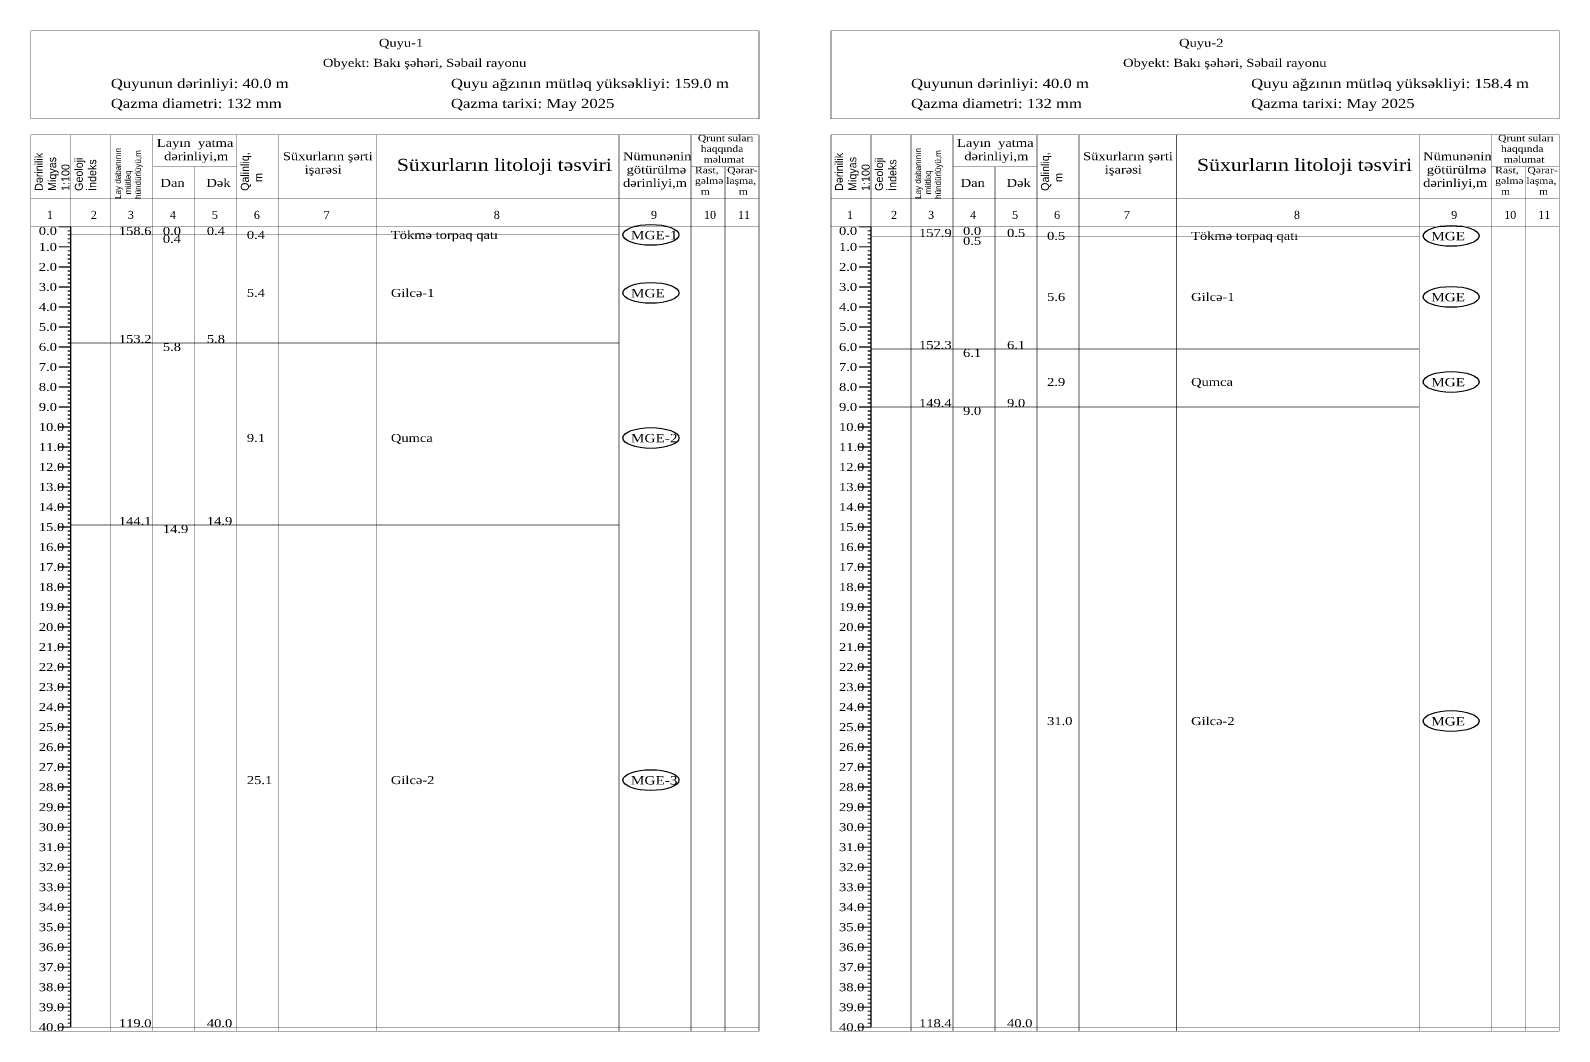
# Model space of a CAD drawing. Header units: metres. Extents: x -10 to 4772, y -44 to 349.
# Drawn here: x -10.1 to 372.1, y 98.9 to 349.1 of the extents above; entities that cross this region are included whole.
import ezdxf

# ---------------------------------------------------------------- set-up
doc = ezdxf.new("R2010")
doc.units = ezdxf.units.M
doc.layers.add('Default', color=7, linetype='Continuous')
doc.layers.add('MyLayer', color=7, linetype='Continuous')
doc.styles.add('Times New Roman', font='Times New Roman')
doc.styles.add('Times New Roman_Bold', font='Times New Roman', dxfattribs={"width": 1.2})

msp = doc.modelspace()

# ---------------------------------------------------------------- linework, layer by layer
at = {"color": 7, "lineweight": 30}
for p, q in [((0, 100), (0, 300)), ((200, 100), (200, 300))]:
    msp.add_line(p, q, dxfattribs=at)
for points in [[(0, 100), (0, 300)], [(200, 100), (200, 300)]]:
    msp.add_lwpolyline(points, dxfattribs=at)
at = {"color": 5}
for centre in [(145, 298), (345, 297.75), (145, 283.5), (345, 282.5), (345, 261.25), (145, 247.25), (345, 176.5), (145, 161.75)]:
    msp.add_ellipse(centre, major_axis=(7, 0), ratio=0.371429, dxfattribs=at)
at = {"layer": 'Default'}
for points, const_width in [([(0, 300), (0, 323)], 0.12), ([(200, 300), (200, 323)], 0.12), ([(-3, 300), (0, 300)], 0.3), ([(-0.8, 299), (0, 299)], 0.3), ([(-0.8, 298), (0, 298)], 0.3), ([(0, 298), (137, 298)], 0.12), ([(197, 300), (200, 300)], 0.3), ([(199.2, 299), (200, 299)], 0.3), ([(199.2, 298), (200, 298)], 0.3), ([(-3, 295), (0, 295)], 0.3), ([(-0.8, 297), (0, 297)], 0.3), ([(-0.8, 296), (0, 296)], 0.3), ([(197, 295), (200, 295)], 0.3), ([(199.2, 297), (200, 297)], 0.3), ([(199.2, 296), (200, 296)], 0.3), ([(200, 297.5), (337, 297.5)], 0.12), ([(-0.8, 294), (0, 294)], 0.3), ([(-0.8, 293), (0, 293)], 0.3), ([(-0.8, 292), (0, 292)], 0.3), ([(-0.8, 291), (0, 291)], 0.3), ([(199.2, 294), (200, 294)], 0.3), ([(199.2, 293), (200, 293)], 0.3), ([(199.2, 292), (200, 292)], 0.3), ([(199.2, 291), (200, 291)], 0.3), ([(-3, 290), (0, 290)], 0.3), ([(-0.8, 289), (0, 289)], 0.3), ([(-0.8, 288), (0, 288)], 0.3), ([(-0.8, 287), (0, 287)], 0.3), ([(197, 290), (200, 290)], 0.3), ([(199.2, 289), (200, 289)], 0.3), ([(199.2, 288), (200, 288)], 0.3), ([(199.2, 287), (200, 287)], 0.3), ([(-3, 285), (0, 285)], 0.3), ([(-0.8, 286), (0, 286)], 0.3), ([(-0.8, 284), (0, 284)], 0.3), ([(-0.8, 283), (0, 283)], 0.3), ([(197, 285), (200, 285)], 0.3), ([(199.2, 286), (200, 286)], 0.3), ([(199.2, 284), (200, 284)], 0.3), ([(199.2, 283), (200, 283)], 0.3), ([(-3, 280), (0, 280)], 0.3), ([(-0.8, 282), (0, 282)], 0.3), ([(-0.8, 281), (0, 281)], 0.3), ([(-0.8, 279), (0, 279)], 0.3), ([(197, 280), (200, 280)], 0.3), ([(199.2, 282), (200, 282)], 0.3), ([(199.2, 281), (200, 281)], 0.3), ([(199.2, 279), (200, 279)], 0.3), ([(-3, 275), (0, 275)], 0.3), ([(-0.8, 278), (0, 278)], 0.3), ([(-0.8, 277), (0, 277)], 0.3), ([(-0.8, 276), (0, 276)], 0.3), ([(197, 275), (200, 275)], 0.3), ([(199.2, 278), (200, 278)], 0.3), ([(199.2, 277), (200, 277)], 0.3), ([(199.2, 276), (200, 276)], 0.3), ([(-0.8, 274), (0, 274)], 0.3), ([(-0.8, 273), (0, 273)], 0.3), ([(-0.8, 272), (0, 272)], 0.3), ([(199.2, 274), (200, 274)], 0.3), ([(199.2, 273), (200, 273)], 0.3), ([(199.2, 272), (200, 272)], 0.3), ([(-3, 270), (0, 270)], 0.3), ([(-0.8, 271), (0, 271)], 0.3), ([(-0.8, 269), (0, 269)], 0.3), ([(-0.8, 268), (0, 268)], 0.3), ([(0, 271), (137, 271)], 0.12), ([(197, 270), (200, 270)], 0.3), ([(199.2, 271), (200, 271)], 0.3), ([(199.2, 269), (200, 269)], 0.3), ([(199.2, 268), (200, 268)], 0.3), ([(200, 269.5), (337, 269.5)], 0.12), ([(-3, 265), (0, 265)], 0.3), ([(-0.8, 267), (0, 267)], 0.3), ([(-0.8, 266), (0, 266)], 0.3), ([(-0.8, 264), (0, 264)], 0.3), ([(197, 265), (200, 265)], 0.3), ([(199.2, 267), (200, 267)], 0.3), ([(199.2, 266), (200, 266)], 0.3), ([(199.2, 264), (200, 264)], 0.3), ([(-3, 260), (0, 260)], 0.3), ([(-0.8, 263), (0, 263)], 0.3), ([(-0.8, 262), (0, 262)], 0.3), ([(-0.8, 261), (0, 261)], 0.3), ([(197, 260), (200, 260)], 0.3), ([(199.2, 263), (200, 263)], 0.3), ([(199.2, 262), (200, 262)], 0.3), ([(199.2, 261), (200, 261)], 0.3), ([(-0.8, 259), (0, 259)], 0.3), ([(-0.8, 258), (0, 258)], 0.3), ([(-0.8, 257), (0, 257)], 0.3), ([(-0.8, 256), (0, 256)], 0.3), ([(199.2, 259), (200, 259)], 0.3), ([(199.2, 258), (200, 258)], 0.3), ([(199.2, 257), (200, 257)], 0.3), ([(199.2, 256), (200, 256)], 0.3), ([(-3, 255), (0, 255)], 0.3), ([(-0.8, 254), (0, 254)], 0.3), ([(-0.8, 253), (0, 253)], 0.3), ([(197, 255), (200, 255)], 0.3), ([(199.2, 254), (200, 254)], 0.3), ([(199.2, 253), (200, 253)], 0.3), ([(200, 255), (337, 255)], 0.12), ([(-3, 250), (0, 250)], 0.3), ([(-0.8, 252), (0, 252)], 0.3), ([(-0.8, 251), (0, 251)], 0.3), ([(-0.8, 249), (0, 249)], 0.3), ([(197, 250), (200, 250)], 0.3), ([(199.2, 252), (200, 252)], 0.3), ([(199.2, 251), (200, 251)], 0.3), ([(199.2, 249), (200, 249)], 0.3), ([(-3, 245), (0, 245)], 0.3), ([(-0.8, 248), (0, 248)], 0.3), ([(-0.8, 247), (0, 247)], 0.3), ([(-0.8, 246), (0, 246)], 0.3), ([(197, 245), (200, 245)], 0.3), ([(199.2, 248), (200, 248)], 0.3), ([(199.2, 247), (200, 247)], 0.3), ([(199.2, 246), (200, 246)], 0.3), ([(-0.8, 244), (0, 244)], 0.3), ([(-0.8, 243), (0, 243)], 0.3), ([(-0.8, 242), (0, 242)], 0.3), ([(-0.8, 241), (0, 241)], 0.3), ([(199.2, 244), (200, 244)], 0.3), ([(199.2, 243), (200, 243)], 0.3), ([(199.2, 242), (200, 242)], 0.3), ([(199.2, 241), (200, 241)], 0.3), ([(-3, 240), (0, 240)], 0.3), ([(-0.8, 239), (0, 239)], 0.3), ([(-0.8, 238), (0, 238)], 0.3), ([(-0.8, 237), (0, 237)], 0.3), ([(197, 240), (200, 240)], 0.3), ([(199.2, 239), (200, 239)], 0.3), ([(199.2, 238), (200, 238)], 0.3), ([(199.2, 237), (200, 237)], 0.3), ([(-3, 235), (0, 235)], 0.3), ([(-0.8, 236), (0, 236)], 0.3), ([(-0.8, 234), (0, 234)], 0.3), ([(-0.8, 233), (0, 233)], 0.3), ([(197, 235), (200, 235)], 0.3), ([(199.2, 236), (200, 236)], 0.3), ([(199.2, 234), (200, 234)], 0.3), ([(199.2, 233), (200, 233)], 0.3), ([(-3, 230), (0, 230)], 0.3), ([(-0.8, 232), (0, 232)], 0.3), ([(-0.8, 231), (0, 231)], 0.3), ([(197, 230), (200, 230)], 0.3), ([(199.2, 232), (200, 232)], 0.3), ([(199.2, 231), (200, 231)], 0.3), ([(-0.8, 229), (0, 229)], 0.3), ([(-0.8, 228), (0, 228)], 0.3), ([(-0.8, 227), (0, 227)], 0.3), ([(-0.8, 226), (0, 226)], 0.3), ([(0, 225.5), (137, 225.5)], 0.12), ([(199.2, 229), (200, 229)], 0.3), ([(199.2, 228), (200, 228)], 0.3), ([(199.2, 227), (200, 227)], 0.3), ([(199.2, 226), (200, 226)], 0.3), ([(-3, 225), (0, 225)], 0.3), ([(-0.8, 224), (0, 224)], 0.3), ([(-0.8, 223), (0, 223)], 0.3), ([(-0.8, 222), (0, 222)], 0.3), ([(197, 225), (200, 225)], 0.3), ([(199.2, 224), (200, 224)], 0.3), ([(199.2, 223), (200, 223)], 0.3), ([(199.2, 222), (200, 222)], 0.3), ([(-3, 220), (0, 220)], 0.3), ([(-0.8, 221), (0, 221)], 0.3), ([(-0.8, 219), (0, 219)], 0.3), ([(-0.8, 218), (0, 218)], 0.3), ([(197, 220), (200, 220)], 0.3), ([(199.2, 221), (200, 221)], 0.3), ([(199.2, 219), (200, 219)], 0.3), ([(199.2, 218), (200, 218)], 0.3), ([(-3, 215), (0, 215)], 0.3), ([(-0.8, 217), (0, 217)], 0.3), ([(-0.8, 216), (0, 216)], 0.3), ([(-0.8, 214), (0, 214)], 0.3), ([(197, 215), (200, 215)], 0.3), ([(199.2, 217), (200, 217)], 0.3), ([(199.2, 216), (200, 216)], 0.3), ([(199.2, 214), (200, 214)], 0.3), ([(-0.8, 213), (0, 213)], 0.3), ([(-0.8, 212), (0, 212)], 0.3), ([(-0.8, 211), (0, 211)], 0.3), ([(199.2, 213), (200, 213)], 0.3), ([(199.2, 212), (200, 212)], 0.3), ([(199.2, 211), (200, 211)], 0.3), ([(-3, 210), (0, 210)], 0.3), ([(-0.8, 209), (0, 209)], 0.3), ([(-0.8, 208), (0, 208)], 0.3), ([(-0.8, 207), (0, 207)], 0.3), ([(197, 210), (200, 210)], 0.3), ([(199.2, 209), (200, 209)], 0.3), ([(199.2, 208), (200, 208)], 0.3), ([(199.2, 207), (200, 207)], 0.3), ([(-3, 205), (0, 205)], 0.3), ([(-0.8, 206), (0, 206)], 0.3), ([(-0.8, 204), (0, 204)], 0.3), ([(-0.8, 203), (0, 203)], 0.3), ([(197, 205), (200, 205)], 0.3), ([(199.2, 206), (200, 206)], 0.3), ([(199.2, 204), (200, 204)], 0.3), ([(199.2, 203), (200, 203)], 0.3), ([(-3, 200), (0, 200)], 0.3), ([(-0.8, 202), (0, 202)], 0.3), ([(-0.8, 201), (0, 201)], 0.3), ([(-0.8, 199), (0, 199)], 0.3), ([(197, 200), (200, 200)], 0.3), ([(199.2, 202), (200, 202)], 0.3), ([(199.2, 201), (200, 201)], 0.3), ([(199.2, 199), (200, 199)], 0.3), ([(-3, 195), (0, 195)], 0.3), ([(-0.8, 198), (0, 198)], 0.3), ([(-0.8, 197), (0, 197)], 0.3), ([(-0.8, 196), (0, 196)], 0.3), ([(197, 195), (200, 195)], 0.3), ([(199.2, 198), (200, 198)], 0.3), ([(199.2, 197), (200, 197)], 0.3), ([(199.2, 196), (200, 196)], 0.3), ([(-0.8, 194), (0, 194)], 0.3), ([(-0.8, 193), (0, 193)], 0.3), ([(-0.8, 192), (0, 192)], 0.3), ([(-0.8, 191), (0, 191)], 0.3), ([(199.2, 194), (200, 194)], 0.3), ([(199.2, 193), (200, 193)], 0.3), ([(199.2, 192), (200, 192)], 0.3), ([(199.2, 191), (200, 191)], 0.3), ([(-3, 190), (0, 190)], 0.3), ([(-0.8, 189), (0, 189)], 0.3), ([(-0.8, 188), (0, 188)], 0.3), ([(197, 190), (200, 190)], 0.3), ([(199.2, 189), (200, 189)], 0.3), ([(199.2, 188), (200, 188)], 0.3), ([(-3, 185), (0, 185)], 0.3), ([(-0.8, 187), (0, 187)], 0.3), ([(-0.8, 186), (0, 186)], 0.3), ([(-0.8, 184), (0, 184)], 0.3), ([(197, 185), (200, 185)], 0.3), ([(199.2, 187), (200, 187)], 0.3), ([(199.2, 186), (200, 186)], 0.3), ([(199.2, 184), (200, 184)], 0.3), ([(-3, 180), (0, 180)], 0.3), ([(-0.8, 183), (0, 183)], 0.3), ([(-0.8, 182), (0, 182)], 0.3), ([(-0.8, 181), (0, 181)], 0.3), ([(197, 180), (200, 180)], 0.3), ([(199.2, 183), (200, 183)], 0.3), ([(199.2, 182), (200, 182)], 0.3), ([(199.2, 181), (200, 181)], 0.3), ([(-0.8, 179), (0, 179)], 0.3), ([(-0.8, 178), (0, 178)], 0.3), ([(-0.8, 177), (0, 177)], 0.3), ([(-0.8, 176), (0, 176)], 0.3), ([(199.2, 179), (200, 179)], 0.3), ([(199.2, 178), (200, 178)], 0.3), ([(199.2, 177), (200, 177)], 0.3), ([(199.2, 176), (200, 176)], 0.3), ([(-3, 175), (0, 175)], 0.3), ([(-0.8, 174), (0, 174)], 0.3), ([(-0.8, 173), (0, 173)], 0.3), ([(-0.8, 172), (0, 172)], 0.3), ([(197, 175), (200, 175)], 0.3), ([(199.2, 174), (200, 174)], 0.3), ([(199.2, 173), (200, 173)], 0.3), ([(199.2, 172), (200, 172)], 0.3), ([(-3, 170), (0, 170)], 0.3), ([(-0.8, 171), (0, 171)], 0.3), ([(-0.8, 169), (0, 169)], 0.3), ([(-0.8, 168), (0, 168)], 0.3), ([(197, 170), (200, 170)], 0.3), ([(199.2, 171), (200, 171)], 0.3), ([(199.2, 169), (200, 169)], 0.3), ([(199.2, 168), (200, 168)], 0.3), ([(-3, 165), (0, 165)], 0.3), ([(-0.8, 167), (0, 167)], 0.3), ([(-0.8, 166), (0, 166)], 0.3), ([(197, 165), (200, 165)], 0.3), ([(199.2, 167), (200, 167)], 0.3), ([(199.2, 166), (200, 166)], 0.3), ([(-0.8, 164), (0, 164)], 0.3), ([(-0.8, 163), (0, 163)], 0.3), ([(-0.8, 162), (0, 162)], 0.3), ([(-0.8, 161), (0, 161)], 0.3), ([(199.2, 164), (200, 164)], 0.3), ([(199.2, 163), (200, 163)], 0.3), ([(199.2, 162), (200, 162)], 0.3), ([(199.2, 161), (200, 161)], 0.3), ([(-3, 160), (0, 160)], 0.3), ([(-0.8, 159), (0, 159)], 0.3), ([(-0.8, 158), (0, 158)], 0.3), ([(-0.8, 157), (0, 157)], 0.3), ([(197, 160), (200, 160)], 0.3), ([(199.2, 159), (200, 159)], 0.3), ([(199.2, 158), (200, 158)], 0.3), ([(199.2, 157), (200, 157)], 0.3), ([(-3, 155), (0, 155)], 0.3), ([(-0.8, 156), (0, 156)], 0.3), ([(-0.8, 154), (0, 154)], 0.3), ([(-0.8, 153), (0, 153)], 0.3), ([(197, 155), (200, 155)], 0.3), ([(199.2, 156), (200, 156)], 0.3), ([(199.2, 154), (200, 154)], 0.3), ([(199.2, 153), (200, 153)], 0.3), ([(-3, 150), (0, 150)], 0.3), ([(-0.8, 152), (0, 152)], 0.3), ([(-0.8, 151), (0, 151)], 0.3), ([(-0.8, 149), (0, 149)], 0.3), ([(197, 150), (200, 150)], 0.3), ([(199.2, 152), (200, 152)], 0.3), ([(199.2, 151), (200, 151)], 0.3), ([(199.2, 149), (200, 149)], 0.3), ([(-0.8, 148), (0, 148)], 0.3), ([(-0.8, 147), (0, 147)], 0.3), ([(-0.8, 146), (0, 146)], 0.3), ([(199.2, 148), (200, 148)], 0.3), ([(199.2, 147), (200, 147)], 0.3), ([(199.2, 146), (200, 146)], 0.3), ([(-3, 145), (0, 145)], 0.3), ([(-0.8, 144), (0, 144)], 0.3), ([(-0.8, 143), (0, 143)], 0.3), ([(-0.8, 142), (0, 142)], 0.3), ([(197, 145), (200, 145)], 0.3), ([(199.2, 144), (200, 144)], 0.3), ([(199.2, 143), (200, 143)], 0.3), ([(199.2, 142), (200, 142)], 0.3), ([(-3, 140), (0, 140)], 0.3), ([(-0.8, 141), (0, 141)], 0.3), ([(-0.8, 139), (0, 139)], 0.3), ([(-0.8, 138), (0, 138)], 0.3), ([(197, 140), (200, 140)], 0.3), ([(199.2, 141), (200, 141)], 0.3), ([(199.2, 139), (200, 139)], 0.3), ([(199.2, 138), (200, 138)], 0.3), ([(-3, 135), (0, 135)], 0.3), ([(-0.8, 137), (0, 137)], 0.3), ([(-0.8, 136), (0, 136)], 0.3), ([(-0.8, 134), (0, 134)], 0.3), ([(197, 135), (200, 135)], 0.3), ([(199.2, 137), (200, 137)], 0.3), ([(199.2, 136), (200, 136)], 0.3), ([(199.2, 134), (200, 134)], 0.3), ([(-3, 130), (0, 130)], 0.3), ([(-0.8, 133), (0, 133)], 0.3), ([(-0.8, 132), (0, 132)], 0.3), ([(-0.8, 131), (0, 131)], 0.3), ([(197, 130), (200, 130)], 0.3), ([(199.2, 133), (200, 133)], 0.3), ([(199.2, 132), (200, 132)], 0.3), ([(199.2, 131), (200, 131)], 0.3), ([(-0.8, 129), (0, 129)], 0.3), ([(-0.8, 128), (0, 128)], 0.3), ([(-0.8, 127), (0, 127)], 0.3), ([(-0.8, 126), (0, 126)], 0.3), ([(199.2, 129), (200, 129)], 0.3), ([(199.2, 128), (200, 128)], 0.3), ([(199.2, 127), (200, 127)], 0.3), ([(199.2, 126), (200, 126)], 0.3), ([(-3, 125), (0, 125)], 0.3), ([(-0.8, 124), (0, 124)], 0.3), ([(-0.8, 123), (0, 123)], 0.3), ([(197, 125), (200, 125)], 0.3), ([(199.2, 124), (200, 124)], 0.3), ([(199.2, 123), (200, 123)], 0.3), ([(-3, 120), (0, 120)], 0.3), ([(-0.8, 122), (0, 122)], 0.3), ([(-0.8, 121), (0, 121)], 0.3), ([(-0.8, 119), (0, 119)], 0.3), ([(197, 120), (200, 120)], 0.3), ([(199.2, 122), (200, 122)], 0.3), ([(199.2, 121), (200, 121)], 0.3), ([(199.2, 119), (200, 119)], 0.3), ([(-3, 115), (0, 115)], 0.3), ([(-0.8, 118), (0, 118)], 0.3), ([(-0.8, 117), (0, 117)], 0.3), ([(-0.8, 116), (0, 116)], 0.3), ([(197, 115), (200, 115)], 0.3), ([(199.2, 118), (200, 118)], 0.3), ([(199.2, 117), (200, 117)], 0.3), ([(199.2, 116), (200, 116)], 0.3), ([(-0.8, 114), (0, 114)], 0.3), ([(-0.8, 113), (0, 113)], 0.3), ([(-0.8, 112), (0, 112)], 0.3), ([(-0.8, 111), (0, 111)], 0.3), ([(199.2, 114), (200, 114)], 0.3), ([(199.2, 113), (200, 113)], 0.3), ([(199.2, 112), (200, 112)], 0.3), ([(199.2, 111), (200, 111)], 0.3), ([(-3, 110), (0, 110)], 0.3), ([(-0.8, 109), (0, 109)], 0.3), ([(-0.8, 108), (0, 108)], 0.3), ([(-0.8, 107), (0, 107)], 0.3), ([(197, 110), (200, 110)], 0.3), ([(199.2, 109), (200, 109)], 0.3), ([(199.2, 108), (200, 108)], 0.3), ([(199.2, 107), (200, 107)], 0.3), ([(-3, 105), (0, 105)], 0.3), ([(-0.8, 106), (0, 106)], 0.3), ([(-0.8, 104), (0, 104)], 0.3), ([(197, 105), (200, 105)], 0.3), ([(199.2, 106), (200, 106)], 0.3), ([(199.2, 104), (200, 104)], 0.3), ([(-3, 100), (0, 100)], 0.3), ([(-0.8, 103), (0, 103)], 0.3), ([(-0.8, 102), (0, 102)], 0.3), ([(-0.8, 101), (0, 101)], 0.3), ([(197, 100), (200, 100)], 0.3), ([(199.2, 103), (200, 103)], 0.3), ([(199.2, 102), (200, 102)], 0.3), ([(199.2, 101), (200, 101)], 0.3)]:
    msp.add_lwpolyline(points, dxfattribs=dict(at, const_width=const_width))
at = {"layer": 'MyLayer', "const_width": 0.12}
for points in [[(-10, 349), (172, 349)], [(-10, 327), (-10, 349)], [(172, 327), (172, 349)], [(190, 349), (372, 349)], [(190, 327), (190, 349)], [(372, 327), (372, 349)], [(-10, 327), (172, 327)], [(190, 327), (372, 327)], [(-10, 323), (172, 323)], [(-10, 99), (-10, 323)], [(10, 99), (10, 323)], [(20.5, 99), (20.5, 323)], [(41.5, 99), (41.5, 323)], [(52, 99), (52, 323)], [(76.4, 99), (76.4, 323)], [(137, 99), (137, 323)], [(155, 99), (155, 323)], [(172, 100), (172, 323)], [(172, 99), (172, 323)], [(190, 323), (372, 323)], [(190, 99), (190, 323)], [(210, 99), (210, 323)], [(220.5, 99), (220.5, 323)], [(241.5, 99), (241.5, 323)], [(252, 99), (252, 323)], [(276.4, 99), (276.4, 323)], [(337, 99), (337, 323)], [(355, 99), (355, 323)], [(372, 100), (372, 323)], [(372, 99), (372, 323)], [(20.5, 315), (41.5, 315)], [(31, 99), (31, 315)], [(155, 315), (172, 315)], [(163.5, 99), (163.5, 315)], [(220.5, 315), (241.5, 315)], [(231, 99), (231, 315)], [(355, 315), (372, 315)], [(363.5, 99), (363.5, 315)], [(-10, 307), (172, 307)], [(190, 307), (372, 307)], [(-10, 300), (172, 300)], [(190, 300), (372, 300)], [(0, 100), (172, 100)], [(200, 100), (372, 100)], [(-10, 99), (172, 99)], [(190, 99), (372, 99)]]:
    msp.add_lwpolyline(points, dxfattribs=at)

# ---------------------------------------------------------------- texts
at = {"color": 7, "attachment_point": 1}
for s, insert, char_height, style in [('Quyu-1', (77, 347), 2, 'Times New Roman_Bold'), ('Quyu-2', (277, 347), 2, 'Times New Roman_Bold'), ('Obyekt: Bakı şəhəri, Səbail rayonu', (63, 342), 2, 'Times New Roman_Bold'), ('Obyekt: Bakı şəhəri, Səbail rayonu', (263, 342), 2, 'Times New Roman_Bold'), ('Quyunun dərinliyi: 40.0 m', (10, 337), 2.3, 'Times New Roman_Bold'), ('Quyu ağzının mütləq yüksəkliyi: 159.0 m', (95, 337), 2.3, 'Times New Roman_Bold'), ('Quyunun dərinliyi: 40.0 m', (210, 337), 2.3, 'Times New Roman_Bold'), ('Quyu ağzının mütləq yüksəkliyi: 158.4 m', (295, 337), 2.3, 'Times New Roman_Bold'), ('Qazma diametri: 132 mm', (10, 332), 2.3, 'Times New Roman_Bold'), ('Qazma tarixi: May 2025 ', (95, 332), 2.3, 'Times New Roman_Bold'), ('Qazma diametri: 132 mm', (210, 332), 2.3, 'Times New Roman_Bold'), ('Qazma tarixi: May 2025 ', (295, 332), 2.3, 'Times New Roman_Bold'), ('Layın  yatma\\P  dərinliyi,m \\P \\P Dan      Dək', (21.5, 322), 2, 'Times New Roman_Bold'), (' Qrunt suları\\P  haqqında\\P   məlumat\\PRast,   Qərar-\\Pgəlmə laşma,\\P  m          m ', (156, 323), 1.6, 'Times New Roman_Bold'), ('Layın  yatma\\P  dərinliyi,m \\P \\P Dan      Dək', (221.5, 322), 2, 'Times New Roman_Bold'), (' Qrunt suları\\P  haqqında\\P   məlumat\\PRast,   Qərar-\\Pgəlmə laşma,\\P  m          m ', (356, 323), 1.6, 'Times New Roman_Bold'), ('\\PSüxurların şərti\\P      işarəsi', (53, 322), 2, 'Times New Roman_Bold'), ('\\P   Süxurların litoloji təsviri', (77.4, 322), 3, 'Times New Roman_Bold'), ('\\PNümunənin\\P götürülmə\\Pdərinliyi,m', (138, 322), 2, 'Times New Roman_Bold'), ('\\PSüxurların şərti\\P      işarəsi', (253, 322), 2, 'Times New Roman_Bold'), ('\\P   Süxurların litoloji təsviri', (277.4, 322), 3, 'Times New Roman_Bold'), ('\\PNümunənin\\P götürülmə\\Pdərinliyi,m', (338, 322), 2, 'Times New Roman_Bold'), ('1', (-6, 304), 2, 'Times New Roman'), ('2', (5, 304), 2, 'Times New Roman'), ('3', (14.25, 304), 2, 'Times New Roman'), ('4', (24.75, 304), 2, 'Times New Roman'), ('5', (35.25, 304), 2, 'Times New Roman'), ('6', (45.75, 304), 2, 'Times New Roman'), ('7', (63.2, 304), 2, 'Times New Roman'), ('8', (105.7, 304), 2, 'Times New Roman'), ('9', (145, 304), 2, 'Times New Roman'), ('10', (158.25, 304), 2, 'Times New Roman'), ('11', (166.75, 304), 2, 'Times New Roman'), ('1', (194, 304), 2, 'Times New Roman'), ('2', (205, 304), 2, 'Times New Roman'), ('3', (214.25, 304), 2, 'Times New Roman'), ('4', (224.75, 304), 2, 'Times New Roman'), ('5', (235.25, 304), 2, 'Times New Roman'), ('6', (245.75, 304), 2, 'Times New Roman'), ('7', (263.2, 304), 2, 'Times New Roman'), ('8', (305.7, 304), 2, 'Times New Roman'), ('9', (345, 304), 2, 'Times New Roman'), ('10', (358.25, 304), 2, 'Times New Roman'), ('11', (366.75, 304), 2, 'Times New Roman'), ('0.0', (-8, 300), 2, 'Times New Roman_Bold'), ('158.6', (12, 300), 2, 'Times New Roman_Bold'), ('0.0', (23, 300), 2, 'Times New Roman_Bold'), ('0.4', (34, 300), 2, 'Times New Roman_Bold'), ('0.4', (44, 299), 2, 'Times New Roman_Bold'), ('Tökmə torpaq qatı', (80, 299), 2, 'Times New Roman_Bold'), ('0.0', (192, 300), 2, 'Times New Roman_Bold'), ('157.9', (212, 299.5), 2, 'Times New Roman_Bold'), ('0.0', (223, 300), 2, 'Times New Roman_Bold'), ('0.5', (234, 299.5), 2, 'Times New Roman_Bold'), ('0.5', (244, 298.75), 2, 'Times New Roman_Bold'), ('Tökmə torpaq qatı', (280, 298.75), 2, 'Times New Roman_Bold'), ('1.0', (-8, 296), 2, 'Times New Roman_Bold'), ('0.4', (23, 298), 2, 'Times New Roman_Bold'), ('0.4', (23, 298), 2, 'Times New Roman_Bold'), ('1.0', (192, 296), 2, 'Times New Roman_Bold'), ('0.5', (223, 297.5), 2, 'Times New Roman_Bold'), ('0.5', (223, 297.5), 2, 'Times New Roman_Bold'), ('2.0', (-8, 291), 2, 'Times New Roman_Bold'), ('2.0', (192, 291), 2, 'Times New Roman_Bold'), ('3.0', (-8, 286), 2, 'Times New Roman_Bold'), ('5.4', (44, 284.5), 2, 'Times New Roman_Bold'), ('Gilcə-1', (80, 284.5), 2, 'Times New Roman_Bold'), ('3.0', (192, 286), 2, 'Times New Roman_Bold'), ('5.6', (244, 283.5), 2, 'Times New Roman_Bold'), ('Gilcə-1', (280, 283.5), 2, 'Times New Roman_Bold'), ('4.0', (-8, 281), 2, 'Times New Roman_Bold'), ('4.0', (192, 281), 2, 'Times New Roman_Bold'), ('5.0', (-8, 276), 2, 'Times New Roman_Bold'), ('5.0', (192, 276), 2, 'Times New Roman_Bold'), ('153.2', (12, 273), 2, 'Times New Roman_Bold'), ('5.8', (34, 273), 2, 'Times New Roman_Bold'), ('152.3', (212, 271.5), 2, 'Times New Roman_Bold'), ('6.1', (234, 271.5), 2, 'Times New Roman_Bold'), ('6.0', (-8, 271), 2, 'Times New Roman_Bold'), ('5.8', (23, 271), 2, 'Times New Roman_Bold'), ('5.8', (23, 271), 2, 'Times New Roman_Bold'), ('6.0', (192, 271), 2, 'Times New Roman_Bold'), ('6.1', (223, 269.5), 2, 'Times New Roman_Bold'), ('6.1', (223, 269.5), 2, 'Times New Roman_Bold'), ('7.0', (-8, 266), 2, 'Times New Roman_Bold'), ('7.0', (192, 266), 2, 'Times New Roman_Bold'), ('8.0', (-8, 261), 2, 'Times New Roman_Bold'), ('8.0', (192, 261), 2, 'Times New Roman_Bold'), ('2.9', (244, 262.25), 2, 'Times New Roman_Bold'), ('Qumca', (280, 262.25), 2, 'Times New Roman_Bold'), ('9.0', (-8, 256), 2, 'Times New Roman_Bold'), ('9.0', (192, 256), 2, 'Times New Roman_Bold'), ('149.4', (212, 257), 2, 'Times New Roman_Bold'), ('9.0', (234, 257), 2, 'Times New Roman_Bold'), ('9.0', (223, 255), 2, 'Times New Roman_Bold'), ('9.0', (223, 255), 2, 'Times New Roman_Bold'), ('10.0', (-8, 251), 2, 'Times New Roman_Bold'), ('10.0', (192, 251), 2, 'Times New Roman_Bold'), ('11.0', (-8, 246), 2, 'Times New Roman_Bold'), ('9.1', (44, 248.25), 2, 'Times New Roman_Bold'), ('Qumca', (80, 248.25), 2, 'Times New Roman_Bold'), ('11.0', (192, 246), 2, 'Times New Roman_Bold'), ('12.0', (-8, 241), 2, 'Times New Roman_Bold'), ('12.0', (192, 241), 2, 'Times New Roman_Bold'), ('13.0', (-8, 236), 2, 'Times New Roman_Bold'), ('13.0', (192, 236), 2, 'Times New Roman_Bold'), ('14.0', (-8, 231), 2, 'Times New Roman_Bold'), ('14.0', (192, 231), 2, 'Times New Roman_Bold'), ('15.0', (-8, 226), 2, 'Times New Roman_Bold'), ('144.1', (12, 227.5), 2, 'Times New Roman_Bold'), ('14.9', (23, 225.5), 2, 'Times New Roman_Bold'), ('14.9', (23, 225.5), 2, 'Times New Roman_Bold'), ('14.9', (34, 227.5), 2, 'Times New Roman_Bold'), ('15.0', (192, 226), 2, 'Times New Roman_Bold'), ('16.0', (-8, 221), 2, 'Times New Roman_Bold'), ('16.0', (192, 221), 2, 'Times New Roman_Bold'), ('17.0', (-8, 216), 2, 'Times New Roman_Bold'), ('17.0', (192, 216), 2, 'Times New Roman_Bold'), ('18.0', (-8, 211), 2, 'Times New Roman_Bold'), ('18.0', (192, 211), 2, 'Times New Roman_Bold'), ('19.0', (-8, 206), 2, 'Times New Roman_Bold'), ('19.0', (192, 206), 2, 'Times New Roman_Bold'), ('20.0', (-8, 201), 2, 'Times New Roman_Bold'), ('20.0', (192, 201), 2, 'Times New Roman_Bold'), ('21.0', (-8, 196), 2, 'Times New Roman_Bold'), ('21.0', (192, 196), 2, 'Times New Roman_Bold'), ('22.0', (-8, 191), 2, 'Times New Roman_Bold'), ('22.0', (192, 191), 2, 'Times New Roman_Bold'), ('23.0', (-8, 186), 2, 'Times New Roman_Bold'), ('23.0', (192, 186), 2, 'Times New Roman_Bold'), ('24.0', (-8, 181), 2, 'Times New Roman_Bold'), ('24.0', (192, 181), 2, 'Times New Roman_Bold'), ('25.0', (-8, 176), 2, 'Times New Roman_Bold'), ('25.0', (192, 176), 2, 'Times New Roman_Bold'), ('31.0', (244, 177.5), 2, 'Times New Roman_Bold'), ('Gilcə-2', (280, 177.5), 2, 'Times New Roman_Bold'), ('26.0', (-8, 171), 2, 'Times New Roman_Bold'), ('26.0', (192, 171), 2, 'Times New Roman_Bold'), ('27.0', (-8, 166), 2, 'Times New Roman_Bold'), ('27.0', (192, 166), 2, 'Times New Roman_Bold'), ('28.0', (-8, 161), 2, 'Times New Roman_Bold'), ('25.1', (44, 162.75), 2, 'Times New Roman_Bold'), ('Gilcə-2', (80, 162.75), 2, 'Times New Roman_Bold'), ('28.0', (192, 161), 2, 'Times New Roman_Bold'), ('29.0', (-8, 156), 2, 'Times New Roman_Bold'), ('29.0', (192, 156), 2, 'Times New Roman_Bold'), ('30.0', (-8, 151), 2, 'Times New Roman_Bold'), ('30.0', (192, 151), 2, 'Times New Roman_Bold'), ('31.0', (-8, 146), 2, 'Times New Roman_Bold'), ('31.0', (192, 146), 2, 'Times New Roman_Bold'), ('32.0', (-8, 141), 2, 'Times New Roman_Bold'), ('32.0', (192, 141), 2, 'Times New Roman_Bold'), ('33.0', (-8, 136), 2, 'Times New Roman_Bold'), ('33.0', (192, 136), 2, 'Times New Roman_Bold'), ('34.0', (-8, 131), 2, 'Times New Roman_Bold'), ('34.0', (192, 131), 2, 'Times New Roman_Bold'), ('35.0', (-8, 126), 2, 'Times New Roman_Bold'), ('35.0', (192, 126), 2, 'Times New Roman_Bold'), ('36.0', (-8, 121), 2, 'Times New Roman_Bold'), ('36.0', (192, 121), 2, 'Times New Roman_Bold'), ('37.0', (-8, 116), 2, 'Times New Roman_Bold'), ('37.0', (192, 116), 2, 'Times New Roman_Bold'), ('38.0', (-8, 111), 2, 'Times New Roman_Bold'), ('38.0', (192, 111), 2, 'Times New Roman_Bold'), ('39.0', (-8, 106), 2, 'Times New Roman_Bold'), ('39.0', (192, 106), 2, 'Times New Roman_Bold'), ('40.0', (-8, 101), 2, 'Times New Roman_Bold'), ('119.0', (12, 102), 2, 'Times New Roman_Bold'), ('40.0', (34, 102), 2, 'Times New Roman_Bold'), ('40.0', (192, 101), 2, 'Times New Roman_Bold'), ('118.4', (212, 102), 2, 'Times New Roman_Bold'), ('40.0', (234, 102), 2, 'Times New Roman_Bold')]:
    msp.add_mtext(s, dxfattribs=dict(at, insert=insert, char_height=char_height, style=style))
at = {"attachment_point": 1, "rotation": 90}
for s, insert, char_height in [('Dərinilik\\PMiqyas\\P1:100', (-9, 309), 2), ('Lay dabanının\\P  mütləq\\Phündürlüyü,m', (11, 307), 1.5), ('Qalinliq,\\P   m', (42.5, 309), 2), ('Dərinilik\\PMiqyas\\P1:100', (191, 309), 2), ('Lay dabanının\\P  mütləq\\Phündürlüyü,m', (211, 307), 1.5), ('Qalinliq,\\P   m', (242.5, 309), 2), ('Geoloji\\Pİndeks', (1, 309), 2), ('Geoloji\\Pİndeks', (201, 309), 2)]:
    msp.add_mtext(s, dxfattribs=dict(at, insert=insert, char_height=char_height))
at = {"color": 5, "char_height": 2.1, "attachment_point": 1, "style": 'Times New Roman_Bold'}
for s, insert in [('MGE-1', (140, 299)), ('MGE', (340, 298.75)), ('MGE', (140, 284.5)), ('MGE', (340, 283.5)), ('MGE', (340, 262.25)), ('MGE-2', (140, 248.25)), ('MGE', (340, 177.5)), ('MGE-3', (140, 162.75))]:
    msp.add_mtext(s, dxfattribs=dict(at, insert=insert))

doc.saveas('drawing.dxf')
